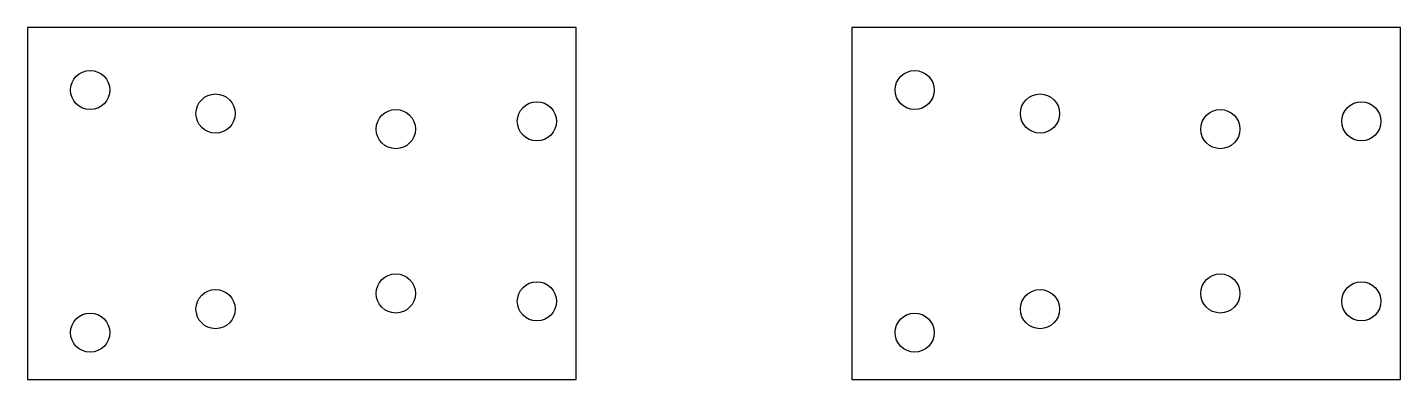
# Model space of a CAD drawing. Header units: millimetres. Extents: x 0 to 175, y 0 to 45.
import ezdxf

# ---------------------------------------------------------------- set-up
doc = ezdxf.new("R2010")
doc.units = ezdxf.units.MM

msp = doc.modelspace()

# ---------------------------------------------------------------- linework, layer by layer
at = {"color": 7, "lineweight": 30}
for p, q in [((70, 45), (0, 45)), ((0, 45), (0, 0)), ((70, 0), (70, 45)), ((175.2, 45), (105.2, 45)), ((105.2, 45), (105.2, 0)), ((175.2, 0), (175.2, 45)), ((0, 0), (70, 0)), ((105.2, 0), (175.2, 0))]:
    msp.add_line(p, q, dxfattribs=at)
for centre in [(8, 37), (113.2, 37), (24, 34), (65, 33), (129.2, 34), (170.2, 33), (47, 32), (152.2, 32), (47, 11), (65, 10), (152.2, 11), (170.2, 10), (24, 9), (129.2, 9), (8, 6), (113.2, 6)]:
    msp.add_circle(centre, 2.5, dxfattribs=at)

doc.saveas('drawing.dxf')
